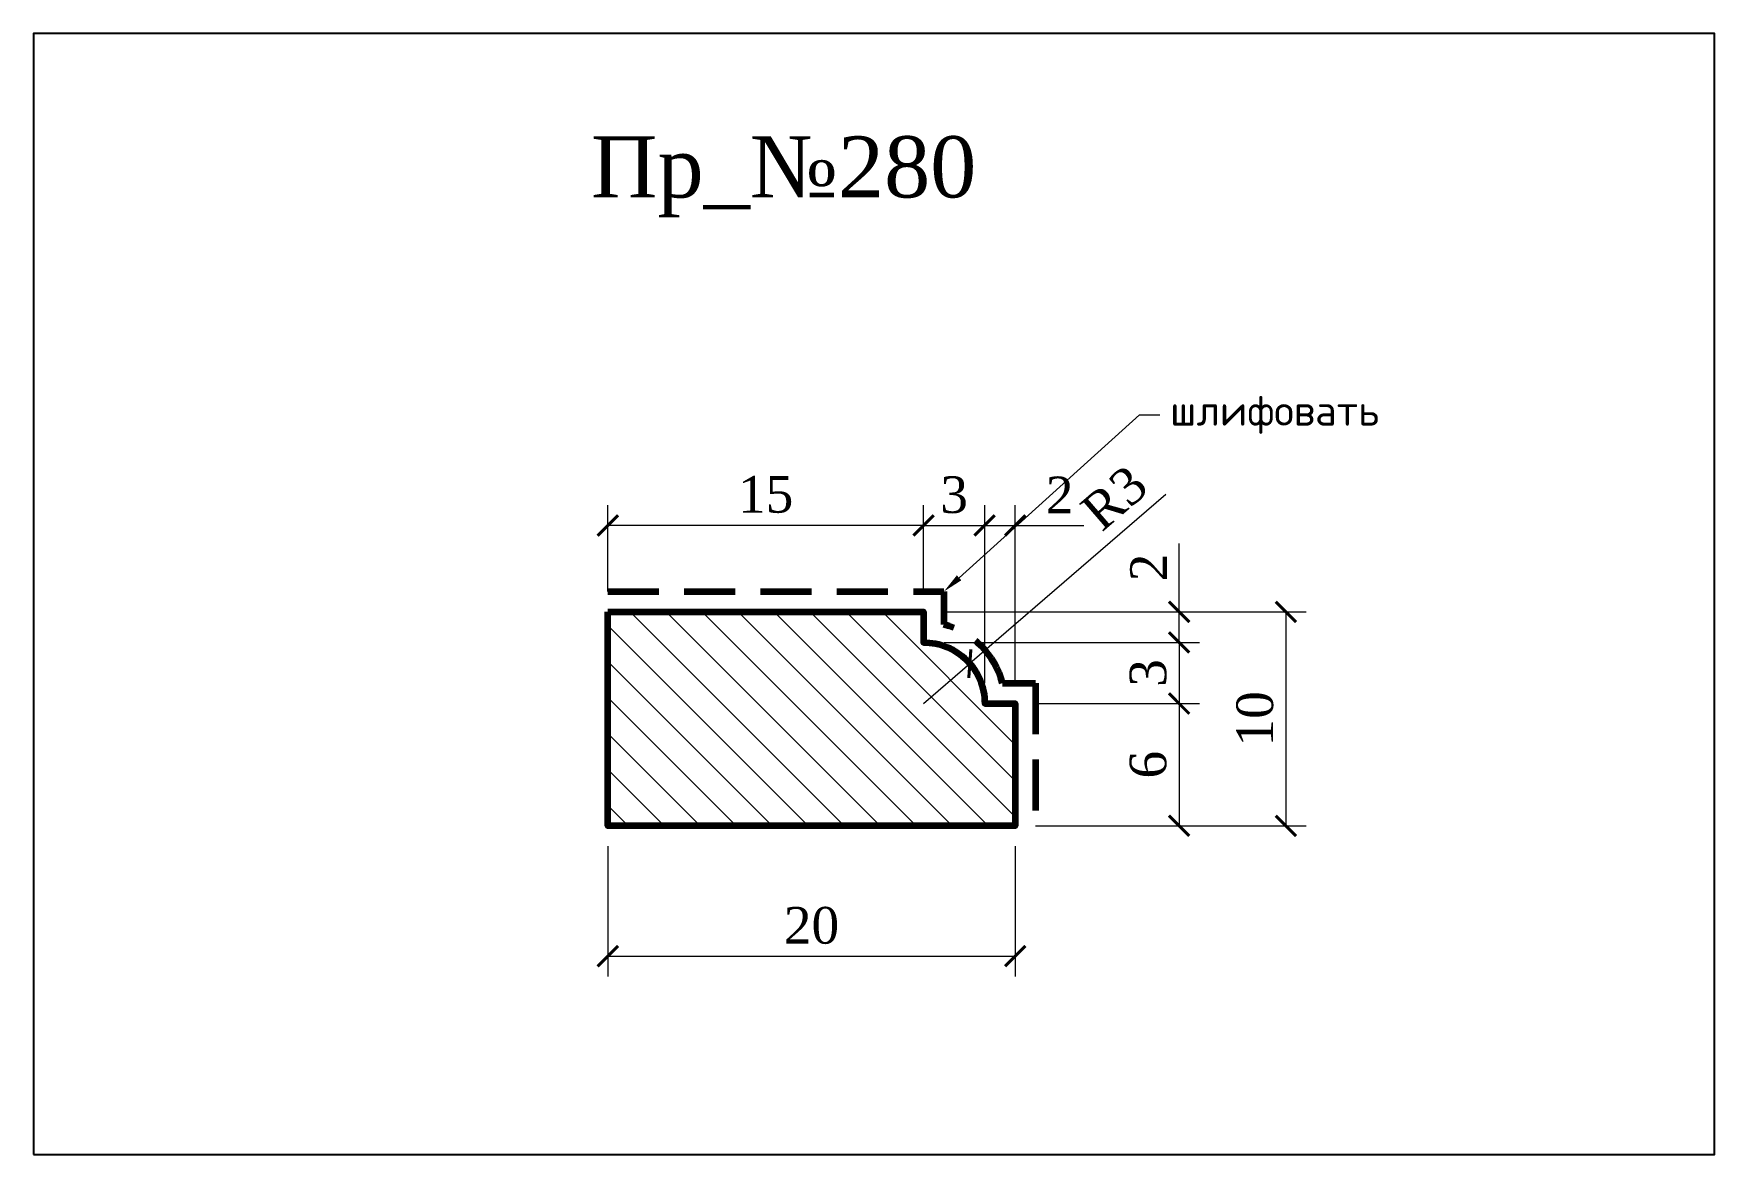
# Model space of a CAD drawing. Header units: millimetres. Extents: x 308637.7 to 308720.2, y -94463.2 to -94408.2.
import ezdxf
from ezdxf import colors
from ezdxf.entities.mleader import LeaderData, LeaderLine
from ezdxf.math import Vec2, Vec3

# ---------------------------------------------------------------- set-up
doc = ezdxf.new("R2010")
doc.units = ezdxf.units.MM
doc.header["$MEASUREMENT"] = 0
doc.linetypes.add('HIDDEN', pattern=[0.375, 0.25, -0.125])
doc.layers.add('Outside panel', color=7, linetype='Continuous', lineweight=18, true_color=0x7f5e57)
doc.layers.add('линия 50', color=1, linetype='Continuous', lineweight=140)
doc.layers.add('служебный слой РАЗМЕРЫ', color=7, linetype='Continuous', lineweight=9)
doc.layers.add('размеры в модели', color=7, linetype='Continuous')
doc.styles.add('ELECT', font='times.ttf')
doc.styles.get("Standard").update_dxf_attribs({"font": 'times.ttf'})
doc.styles.add('ЕСКД профили текст', font='isocpeur.ttf')
doc.dimstyles.new('M_1', dxfattribs={"dimtxt": 1.8, "dimasz": 1, "dimexe": 1, "dimexo": 1, "dimgap": 0.6, "dimtad": 1, "dimdec": 0, "dimdsep": 46, "dimtxsty": 'Standard', "dimblk": 'ARCHTICK', "dimcen": -5, "dimclrd": 7, "dimclre": 7, "dimclrt": 7, "dimadec": 0, "dimazin": 0, "dimtfac": 1, "dimtdec": 0, "dimtmove": 0, "dimatfit": 3, "dimfxl": 1, "dimtolj": 1, "dimtzin": 0, "dimlwd": 5, "dimlwe": 5, "dimarcsym": 0})

# ---------------------------------------------------------------- blocks, each defined once
blk = doc.blocks.new('_ArchTick')
at = {"color": 0, "linetype": 'ByBlock', "const_width": 0.15}
blk.add_lwpolyline([(-0.5, -0.5), (0.5, 0.5)], dxfattribs=at)
blk = doc.blocks.new('*D2')
at = {"layer": 'Defpoints', "color": 0, "ltscale": 1000, "transparency": 16777216}
for p in [(308685.881, -94441.059), (308685.881, -94447.059), (308693.923, -94447.059)]:
    blk.add_point(p, dxfattribs=at)
at = {"layer": 'размеры в модели', "color": 7, "lineweight": 5, "ltscale": 1000, "transparency": 16777216}
for p, q in [((308686.881, -94441.059), (308694.923, -94441.059)), ((308693.923, -94441.059), (308693.923, -94447.059)), ((308686.881, -94447.059), (308694.923, -94447.059))]:
    blk.add_line(p, q, dxfattribs=at)
for p, rotation in [((308693.923, -94441.059), 90), ((308693.923, -94447.059), 270)]:
    blk.add_blockref('_ArchTick', p, dxfattribs=dict(at, rotation=rotation))
at = {"layer": 'размеры в модели', "color": 7, "ltscale": 1000, "transparency": 16777216, "insert": (308692.408, -94444.059), "char_height": 1.8, "attachment_point": 5, "rotation": 90}
blk.add_mtext('\\A1;6', dxfattribs=at)
blk = doc.blocks.new('*D8')
at = {"layer": 'Defpoints', "color": 0, "ltscale": 1000, "transparency": 16777216}
for p in [(308665.881, -94432.318), (308665.881, -94436.559), (308681.381, -94436.559)]:
    blk.add_point(p, dxfattribs=at)
at = {"layer": 'размеры в модели', "color": 7, "lineweight": 5, "ltscale": 1000, "transparency": 16777216}
for p, q in [((308665.881, -94435.559), (308665.881, -94431.318)), ((308681.381, -94435.559), (308681.381, -94431.318)), ((308681.381, -94432.318), (308665.881, -94432.318))]:
    blk.add_line(p, q, dxfattribs=at)
at = {"layer": 'размеры в модели', "color": 7, "lineweight": 5, "ltscale": 1000, "transparency": 16777216, "rotation": 180}
blk.add_blockref('_ArchTick', (308665.881, -94432.318), dxfattribs=at)
at = {"layer": 'размеры в модели', "color": 7, "lineweight": 5, "ltscale": 1000, "transparency": 16777216}
blk.add_blockref('_ArchTick', (308681.381, -94432.318), dxfattribs=at)
at = {"layer": 'размеры в модели', "color": 7, "ltscale": 1000, "transparency": 16777216, "insert": (308673.631, -94430.803), "char_height": 1.8, "attachment_point": 5}
blk.add_mtext('\\A1;15', dxfattribs=at)
blk = doc.blocks.new('*D3')
at = {"layer": 'Defpoints', "color": 0, "ltscale": 1000, "transparency": 16777216}
for p in [(308681.381, -94436.559), (308685.881, -94447.059), (308699.166, -94447.059)]:
    blk.add_point(p, dxfattribs=at)
at = {"layer": 'размеры в модели', "color": 7, "lineweight": 5, "ltscale": 1000, "transparency": 16777216}
for p, q in [((308682.381, -94436.559), (308700.166, -94436.559)), ((308699.166, -94436.559), (308699.166, -94447.059)), ((308686.881, -94447.059), (308700.166, -94447.059))]:
    blk.add_line(p, q, dxfattribs=at)
for p, rotation in [((308699.166, -94436.559), 90), ((308699.166, -94447.059), 270)]:
    blk.add_blockref('_ArchTick', p, dxfattribs=dict(at, rotation=rotation))
at = {"layer": 'размеры в модели', "color": 7, "ltscale": 1000, "transparency": 16777216, "insert": (308697.65, -94441.809), "char_height": 1.8, "attachment_point": 5, "rotation": 90}
blk.add_mtext('\\A1;10', dxfattribs=at)
blk = doc.blocks.new('*D4')
at = {"layer": 'Defpoints', "color": 0, "ltscale": 1000, "transparency": 16777216}
for p in [(308683.652, -94439.098), (308681.381, -94441.059)]:
    blk.add_point(p, dxfattribs=at)
at = {"layer": 'размеры в модели', "color": 7, "lineweight": 5, "ltscale": 1000, "transparency": 16777216}
for p in [(308693.267, -94430.793), (308681.381, -94441.059)]:
    blk.add_line(p, (308683.652, -94439.098), dxfattribs=at)
at = {"layer": 'размеры в модели', "color": 7, "lineweight": 5, "ltscale": 1000, "transparency": 16777216, "rotation": 220.8164787852895}
blk.add_blockref('_ArchTick', (308683.652, -94439.098), dxfattribs=at)
at = {"layer": 'размеры в модели', "color": 7, "ltscale": 1000, "transparency": 16777216, "insert": (308690.749, -94430.965), "char_height": 1.8, "attachment_point": 5, "rotation": 40.81648}
blk.add_mtext('\\A1;R3', dxfattribs=at)
blk = doc.blocks.new('*D5')
at = {"layer": 'Defpoints', "color": 0, "ltscale": 1000, "transparency": 16777216}
for p in [(308681.381, -94438.059), (308685.881, -94441.059), (308693.923, -94441.059)]:
    blk.add_point(p, dxfattribs=at)
at = {"layer": 'размеры в модели', "color": 7, "lineweight": 5, "ltscale": 1000, "transparency": 16777216}
for p, q in [((308682.381, -94438.059), (308694.923, -94438.059)), ((308693.923, -94438.059), (308693.923, -94441.059)), ((308686.881, -94441.059), (308694.923, -94441.059))]:
    blk.add_line(p, q, dxfattribs=at)
for p, rotation in [((308693.923, -94438.059), 90), ((308693.923, -94441.059), 270)]:
    blk.add_blockref('_ArchTick', p, dxfattribs=dict(at, rotation=rotation))
at = {"layer": 'размеры в модели', "color": 7, "ltscale": 1000, "transparency": 16777216, "insert": (308692.408, -94439.559), "char_height": 1.8, "attachment_point": 5, "rotation": 90}
blk.add_mtext('\\A1;3', dxfattribs=at)
blk = doc.blocks.new('*D6')
at = {"layer": 'Defpoints', "color": 0, "ltscale": 1000, "transparency": 16777216}
for p in [(308681.381, -94436.559), (308693.923, -94436.559), (308681.381, -94438.059)]:
    blk.add_point(p, dxfattribs=at)
at = {"layer": 'размеры в модели', "color": 7, "lineweight": 5, "ltscale": 1000, "transparency": 16777216}
for p, q in [((308693.923, -94436.559), (308693.923, -94433.197)), ((308682.381, -94436.559), (308694.923, -94436.559)), ((308693.923, -94438.059), (308693.923, -94436.559)), ((308682.381, -94438.059), (308694.923, -94438.059))]:
    blk.add_line(p, q, dxfattribs=at)
for p, rotation in [((308693.923, -94436.559), 90), ((308693.923, -94438.059), 270)]:
    blk.add_blockref('_ArchTick', p, dxfattribs=dict(at, rotation=rotation))
at = {"layer": 'размеры в модели', "color": 7, "ltscale": 1000, "transparency": 16777216, "insert": (308692.423, -94434.378), "char_height": 1.8, "attachment_point": 5, "rotation": 90}
blk.add_mtext('\\A1;2', dxfattribs=at)
blk = doc.blocks.new('*D7')
at = {"layer": 'Defpoints', "color": 0, "ltscale": 1000, "transparency": 16777216}
for p in [(308685.881, -94432.318), (308684.381, -94441.059), (308685.881, -94441.059)]:
    blk.add_point(p, dxfattribs=at)
at = {"layer": 'размеры в модели', "color": 7, "lineweight": 5, "ltscale": 1000, "transparency": 16777216}
for p, q in [((308684.381, -94440.059), (308684.381, -94431.318)), ((308685.881, -94440.059), (308685.881, -94431.318)), ((308684.381, -94432.318), (308685.881, -94432.318)), ((308685.881, -94432.318), (308689.243, -94432.318))]:
    blk.add_line(p, q, dxfattribs=at)
at = {"layer": 'размеры в модели', "color": 7, "lineweight": 5, "ltscale": 1000, "transparency": 16777216, "rotation": 180}
blk.add_blockref('_ArchTick', (308684.381, -94432.318), dxfattribs=at)
at = {"layer": 'размеры в модели', "color": 7, "lineweight": 5, "ltscale": 1000, "transparency": 16777216}
blk.add_blockref('_ArchTick', (308685.881, -94432.318), dxfattribs=at)
at = {"layer": 'размеры в модели', "color": 7, "ltscale": 1000, "transparency": 16777216, "insert": (308688.062, -94430.818), "char_height": 1.8, "attachment_point": 5}
blk.add_mtext('\\A1;2', dxfattribs=at)

msp = doc.modelspace()

# ---------------------------------------------------------------- hatches: boundary and pattern name
at = {"layer": 'Outside panel', "ltscale": 1000}
h = msp.add_hatch(dxfattribs=at)
h.set_pattern_fill('ANSI31', color=256, scale=10, angle=90)
h.set_pattern_definition([(135, (-1201.3088, 1333.94), (-0.8838834765, -0.8838834765), [])])
h.paths.add_polyline_path([(308665.881, -94447.059), (308685.881, -94447.059), (308685.881, -94441.059), (308684.381, -94441.059, 0.414214), (308681.381, -94438.059), (308681.381, -94436.559), (308665.881, -94436.559)])

# ---------------------------------------------------------------- linework, layer by layer
at = {"color": 6, "ltscale": 1000}
msp.add_lwpolyline([(308637.698, -94463.182), (308720.198, -94463.182), (308720.198, -94408.182), (308637.698, -94408.182)], close=True, dxfattribs=at)
at = {"layer": 'линия 50', "color": 1, "linetype": 'HIDDEN', "ltscale": 10, "true_color": 0xff0909}
msp.add_lwpolyline([(308665.881, -94435.559), (308682.381, -94435.559), (308682.381, -94437.186, -0.272843), (308685.254, -94440.059), (308686.881, -94440.059), (308686.881, -94447.059)], format="xyb", dxfattribs=at)
at = {"layer": 'линия 50', "color": 7}
msp.add_lwpolyline([(308665.881, -94436.559), (308681.381, -94436.559), (308681.381, -94438.059, -0.414214), (308684.381, -94441.059), (308685.881, -94441.059), (308685.881, -94447.059), (308665.881, -94447.059)], format="xyb", close=True, dxfattribs=at)

# ---------------------------------------------------------------- texts
at = {"color": 7, "ltscale": 1000, "style": 'ELECT'}
msp.add_text('Пр_№280', height=3, dxfattribs=at).set_placement((308665.05, -94416.222, 6217.217))

# ---------------------------------------------------------------- dimensions: what is measured, and where the dimension line sits
at = {"layer": 'размеры в модели', "color": 5, "ltscale": 1000}
dim = msp.add_radius_dim(center=(308681.381, -94441.059), mpoint=(308683.652, -94439.098), dimstyle='M_1', dxfattribs=at)
dim.commit()
dim.dimension.update_dxf_attribs({"geometry": '*D4', "text_midpoint": (308691.74, -94432.112), "dimtype": 132})
for base, p1, p2, picture, middle in [((308665.88121, -94432.31829), (308681.38117, -94436.55855), (308665.88121, -94436.55855), '*D8', (308673.63119, -94430.80272)), ((308685.88121, -94432.31829), (308684.3812, -94441.05859), (308685.88121, -94441.05859), '*D7', (308688.06196, -94430.81829))]:
    dim = msp.add_linear_dim(base=base, p1=p1, p2=p2, dimstyle='M_1', dxfattribs=at)
    dim.commit()
    dim.dimension.update_dxf_attribs({"geometry": picture, "text_midpoint": middle})
for base, p1, p2 in [((308684.381, -94432.318), (308681.381, -94436.559), (308684.381, -94441.059)), ((308685.881, -94453.454), (308665.881, -94447.059), (308685.881, -94447.059))]:
    msp.add_linear_dim(base=base, p1=p1, p2=p2, dimstyle='M_1', dxfattribs=at).render()
for base, p1, p2, picture, middle in [((308693.92332, -94436.55855), (308681.38117, -94438.05856), (308681.38117, -94436.55855), '*D6', (308692.42332, -94434.3778)), ((308699.166, -94447.0585), (308681.3812, -94436.5586), (308685.8812, -94447.0585), '*D3', (308697.6504, -94441.8085)), ((308693.923, -94441.059), (308681.381, -94438.059), (308685.881, -94441.059), '*D5', (308692.408, -94439.559)), ((308693.923, -94447.059), (308685.881, -94441.059), (308685.881, -94447.059), '*D2', (308692.408, -94444.059))]:
    dim = msp.add_linear_dim(base=base, p1=p1, p2=p2, angle=90, dimstyle='M_1', dxfattribs=at)
    dim.commit()
    dim.dimension.update_dxf_attribs({"geometry": picture, "text_midpoint": middle})

# ---------------------------------------------------------------- leaders
at = {"layer": 'служебный слой РАЗМЕРЫ'}
ml = msp.add_multileader_mtext('Standard', dxfattribs=at)
ml.set_content('\\A1;шлифовать', color=256, style='ЕСКД профили текст')
ml.set_leader_properties(color=256, linetype='ByLayer', lineweight=-1)
ml.build(insert=Vec2(0, 0))
ml.multileader.update_dxf_attribs({"dogleg_length": 1, "arrow_head_size": 1})
ctx = ml.context
ctx.base_point, ctx.char_height, ctx.arrow_head_size, ctx.landing_gap_size, ctx.plane_origin = Vec3(308692.981, -94426.896), 1.5, 1, 0.5, Vec3(308706.457, -94400.727)
notes = []
notes.append((ctx, [(1, (1, 1, 0), (308691.981, -94426.896), (1, 0), 1, [(0, [(308682.381, -94435.559)], 0, [])])]))
ctx.mtext.insert, ctx.mtext.flow_direction = Vec3(308693.481, -94425.921), 5
for ctx, leaders in notes:
    for number, flags, end, landing, length, lines in leaders:
        leader = LeaderData()
        leader.index, (leader.has_last_leader_line, leader.has_dogleg_vector, leader.attachment_direction) = number, flags
        leader.last_leader_point, leader.dogleg_vector, leader.dogleg_length = Vec3(end), Vec3(landing), length
        for number, points, colour, breaks in lines:
            line = LeaderLine()
            line.index, line.vertices, line.color, line.breaks = number, Vec3.list(points), colors.encode_raw_color(colour), breaks
            leader.lines.append(line)
        ctx.leaders.append(leader)

doc.saveas('drawing.dxf')
